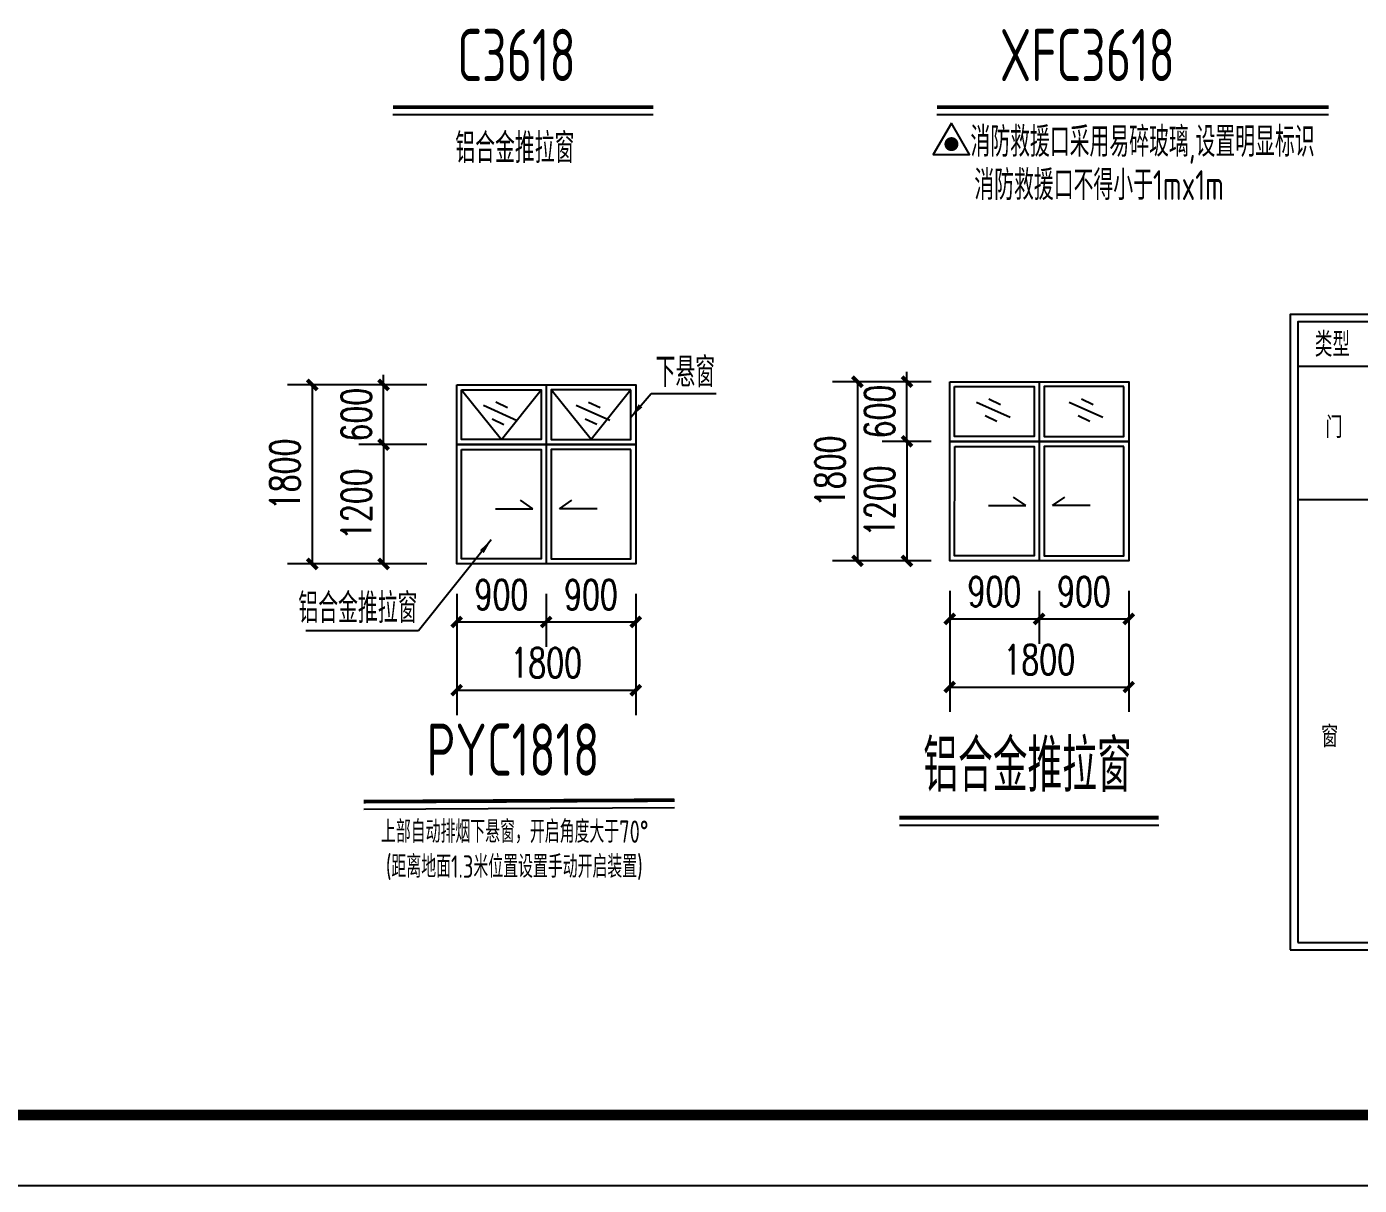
# Model space of a CAD drawing. Extents: x 180850 to 1399066, y 113487 to 334416.
# Drawn here: x 727295 to 754088, y 232984 to 256275 of the extents above; entities that cross this region are included whole.
import ezdxf
from ezdxf.enums import TextEntityAlignment as Align

# ---------------------------------------------------------------- set-up
doc = ezdxf.new("R2010")
doc.units = 0
doc.header["$LTSCALE"] = 1000
for name, color, linetype in [('AXIS', 3, 'Continuous'), ('Gzd', 1, 'Continuous'), ('PUB_TAB', 7, 'Continuous'), ('PUB_TEXT', 7, 'Continuous'), ('PUB_TITLE', 4, 'Continuous'), ('REIN', 1, 'Continuous'), ('TEXT', 7, 'Continuous'), ('THICK', 6, 'Continuous'), ('THIN', 7, 'Continuous')]:
    doc.layers.add(name, color=color, linetype=linetype)
doc.styles.add('_TCH_DIM_T3', font='SIMPLEX', dxfattribs={"width": 0.705882, "bigfont": 'GBCBIG'})
doc.styles.add('_TCH_WDTABLE', font='SIMPLEX', dxfattribs={"bigfont": 'GBCBIG'})
doc.styles.add('C', font='tssdeng.shx', dxfattribs={"height": 3, "bigfont": 'tssdchn.shx'})
doc.styles.add('TSSD_Dimension', font='Tssdeng.shx', dxfattribs={"width": 0.8, "bigfont": 'hztxt.shx'})
doc.styles.add('标准字体', font='tssdeng.shx', dxfattribs={"width": 0.7, "bigfont": 'tssdchn.shx'})
doc.dimstyles.new('TCH-200-1', dxfattribs={"dimtxt": 595, "dimasz": 200, "dimexe": 500, "dimexo": 600, "dimgap": 252.5, "dimtad": 1, "dimdec": 0, "dimzin": 0, "dimdsep": 46, "dimtxsty": '_TCH_DIM_T3', "dimblk": 'ARCHTICK', "dimcen": 0.09, "dimclrd": 3, "dimclre": 3, "dimclrt": 7, "dimazin": 2, "dimtfac": 1, "dimtdec": 0, "dimtix": 1, "dimtmove": 2, "dimatfit": 3, "dimfxl": 1, "dimtolj": 1, "dimtzin": 0, "dimarcsym": 0})
doc.dimstyles.new('TCH-200-2', dxfattribs={"dimtxt": 595, "dimasz": 200, "dimexe": 500, "dimexo": 600, "dimgap": 252.5, "dimtad": 1, "dimdec": 0, "dimlfac": 0.5, "dimzin": 0, "dimdsep": 46, "dimtxsty": '_TCH_DIM_T3', "dimblk": 'ARCHTICK', "dimcen": 0.09, "dimclrd": 124, "dimclre": 124, "dimclrt": 7, "dimazin": 2, "dimtfac": 1, "dimtdec": 0, "dimtix": 1, "dimtmove": 2, "dimatfit": 3, "dimfxl": 1, "dimtolj": 1, "dimtzin": 0, "dimarcsym": 0})

# ---------------------------------------------------------------- blocks, each defined once
blk = doc.blocks.new('_ArchTick')
at = {"color": 0, "linetype": 'ByBlock', "const_width": 0.4}
blk.add_lwpolyline([(-0.5, -0.5), (0.5, 0.5)], dxfattribs=at)
blk = doc.blocks.new('*D450')
at = {"layer": 'AXIS', "color": 124, "linetype": 'ByBlock', "lineweight": -2, "transparency": 16777216}
for p, q in [((735940, 244875), (735940, 243808)), ((737739, 244875), (737739, 243808)), ((735940, 244308), (737739, 244308))]:
    blk.add_line(p, q, dxfattribs=at)
at = {"layer": 'Defpoints', "color": 0, "linetype": 'ByBlock', "transparency": 16777216}
for p in [(735940, 245475), (737739, 245475), (737739, 244308)]:
    blk.add_point(p, dxfattribs=at)
at = {"layer": 'AXIS', "color": 124, "linetype": 'ByBlock', "lineweight": -2, "transparency": 16777216, "xscale": 200, "yscale": 200, "zscale": 200, "rotation": 180}
blk.add_blockref('_ArchTick', (735940, 244308), dxfattribs=at)
at = {"layer": 'AXIS', "color": 124, "linetype": 'ByBlock', "lineweight": -2, "transparency": 16777216, "xscale": 200, "yscale": 200, "zscale": 200}
blk.add_blockref('_ArchTick', (737739, 244308), dxfattribs=at)
at = {"layer": 'AXIS', "color": 7, "linetype": 'ByBlock', "transparency": 16777216, "insert": (736840, 244858), "char_height": 595, "attachment_point": 5, "style": '_TCH_DIM_T3'}
blk.add_mtext('\\A1;900', dxfattribs=at)
blk = doc.blocks.new('*D451')
at = {"layer": 'AXIS', "color": 124, "linetype": 'ByBlock', "lineweight": -2, "transparency": 16777216}
for p, q in [((735940, 244875), (735940, 242438)), ((739540, 244874), (739540, 242438)), ((735940, 242938), (739540, 242938))]:
    blk.add_line(p, q, dxfattribs=at)
at = {"layer": 'Defpoints', "color": 0, "linetype": 'ByBlock', "transparency": 16777216}
for p in [(735940, 245475), (739540, 245474), (739540, 242938)]:
    blk.add_point(p, dxfattribs=at)
at = {"layer": 'AXIS', "color": 124, "linetype": 'ByBlock', "lineweight": -2, "transparency": 16777216, "xscale": 200, "yscale": 200, "zscale": 200, "rotation": 180}
blk.add_blockref('_ArchTick', (735940, 242938), dxfattribs=at)
at = {"layer": 'AXIS', "color": 124, "linetype": 'ByBlock', "lineweight": -2, "transparency": 16777216, "xscale": 200, "yscale": 200, "zscale": 200}
blk.add_blockref('_ArchTick', (739540, 242938), dxfattribs=at)
at = {"layer": 'AXIS', "color": 7, "linetype": 'ByBlock', "transparency": 16777216, "insert": (737740, 243488), "char_height": 595, "attachment_point": 5, "style": '_TCH_DIM_T3'}
blk.add_mtext('\\A1;1800', dxfattribs=at)
blk = doc.blocks.new('*D452')
at = {"layer": 'AXIS', "color": 124, "linetype": 'ByBlock', "lineweight": -2, "transparency": 16777216}
for p, q in [((735340, 247875), (733972, 247875)), ((734472, 247875), (734472, 245475)), ((735340, 245475), (733972, 245475))]:
    blk.add_line(p, q, dxfattribs=at)
at = {"layer": 'Defpoints', "color": 0, "linetype": 'ByBlock', "transparency": 16777216}
for p in [(735940, 247875), (734472, 245475), (735940, 245475)]:
    blk.add_point(p, dxfattribs=at)
at = {"layer": 'AXIS', "color": 124, "linetype": 'ByBlock', "lineweight": -2, "transparency": 16777216, "xscale": 200, "yscale": 200, "zscale": 200}
for p, rotation in [((734472, 247875), 90), ((734472, 245475), 270)]:
    blk.add_blockref('_ArchTick', p, dxfattribs=dict(at, rotation=rotation))
at = {"layer": 'AXIS', "color": 7, "linetype": 'ByBlock', "transparency": 16777216, "insert": (733922, 246675), "char_height": 595, "attachment_point": 5, "rotation": 90, "style": '_TCH_DIM_T3'}
blk.add_mtext('\\A1;1200', dxfattribs=at)
blk = doc.blocks.new('*D453')
at = {"layer": 'AXIS', "color": 124, "linetype": 'ByBlock', "lineweight": -2, "transparency": 16777216}
for p, q in [((737739, 244875), (737739, 243808)), ((739540, 244874), (739540, 243808)), ((737739, 244308), (739540, 244308))]:
    blk.add_line(p, q, dxfattribs=at)
at = {"layer": 'Defpoints', "color": 0, "linetype": 'ByBlock', "transparency": 16777216}
for p in [(737739, 245475), (739540, 245474), (739540, 244308)]:
    blk.add_point(p, dxfattribs=at)
at = {"layer": 'AXIS', "color": 124, "linetype": 'ByBlock', "lineweight": -2, "transparency": 16777216, "xscale": 200, "yscale": 200, "zscale": 200, "rotation": 180}
blk.add_blockref('_ArchTick', (737739, 244308), dxfattribs=at)
at = {"layer": 'AXIS', "color": 124, "linetype": 'ByBlock', "lineweight": -2, "transparency": 16777216, "xscale": 200, "yscale": 200, "zscale": 200}
blk.add_blockref('_ArchTick', (739540, 244308), dxfattribs=at)
at = {"layer": 'AXIS', "color": 7, "linetype": 'ByBlock', "transparency": 16777216, "insert": (738640, 244858), "char_height": 595, "attachment_point": 5, "style": '_TCH_DIM_T3'}
blk.add_mtext('\\A1;900', dxfattribs=at)
blk = doc.blocks.new('*D454')
at = {"layer": 'AXIS', "color": 124, "linetype": 'ByBlock', "lineweight": -2, "transparency": 16777216}
for p, q in [((734472, 249075), (734472, 249275)), ((735340, 249075), (733972, 249075)), ((734472, 247875), (734472, 249075)), ((735340, 247875), (733972, 247875)), ((734472, 247875), (734472, 247675))]:
    blk.add_line(p, q, dxfattribs=at)
at = {"layer": 'Defpoints', "color": 0, "linetype": 'ByBlock', "transparency": 16777216}
for p in [(734472, 249075), (735940, 249075), (735940, 247875)]:
    blk.add_point(p, dxfattribs=at)
at = {"layer": 'AXIS', "color": 124, "linetype": 'ByBlock', "lineweight": -2, "transparency": 16777216, "xscale": 200, "yscale": 200, "zscale": 200}
for p, rotation in [((734472, 249075), 270), ((734472, 247875), 90)]:
    blk.add_blockref('_ArchTick', p, dxfattribs=dict(at, rotation=rotation))
at = {"layer": 'AXIS', "color": 7, "linetype": 'ByBlock', "transparency": 16777216, "insert": (733922, 248475), "char_height": 595, "attachment_point": 5, "rotation": 90, "style": '_TCH_DIM_T3'}
blk.add_mtext('\\A1;600', dxfattribs=at)
blk = doc.blocks.new('*D623')
at = {"layer": 'AXIS', "color": 124, "linetype": 'ByBlock', "lineweight": -2, "transparency": 16777216}
for p, q in [((735340, 249075), (732537, 249075)), ((733037, 249075), (733037, 245475)), ((735340, 245475), (732537, 245475))]:
    blk.add_line(p, q, dxfattribs=at)
at = {"layer": 'Defpoints', "color": 0, "linetype": 'ByBlock', "transparency": 16777216}
for p in [(735940, 249075), (733037, 245475), (735940, 245475)]:
    blk.add_point(p, dxfattribs=at)
at = {"layer": 'AXIS', "color": 124, "linetype": 'ByBlock', "lineweight": -2, "transparency": 16777216, "xscale": 200, "yscale": 200, "zscale": 200}
for p, rotation in [((733037, 249075), 90), ((733037, 245475), 270)]:
    blk.add_blockref('_ArchTick', p, dxfattribs=dict(at, rotation=rotation))
at = {"layer": 'AXIS', "color": 7, "linetype": 'ByBlock', "transparency": 16777216, "insert": (732487, 247275), "char_height": 595, "attachment_point": 5, "rotation": 90, "style": '_TCH_DIM_T3'}
blk.add_mtext('\\A1;1800', dxfattribs=at)
blk = doc.blocks.new('*D455')
at = {"layer": 'AXIS', "color": 124, "linetype": 'ByBlock', "lineweight": -2, "transparency": 16777216}
for p, q in [((745852, 244937), (745852, 243870)), ((747651, 244937), (747651, 243870)), ((745852, 244370), (747651, 244370))]:
    blk.add_line(p, q, dxfattribs=at)
at = {"layer": 'Defpoints', "color": 0, "linetype": 'ByBlock', "transparency": 16777216}
for p in [(745852, 245537), (747651, 245537), (747651, 244370)]:
    blk.add_point(p, dxfattribs=at)
at = {"layer": 'AXIS', "color": 124, "linetype": 'ByBlock', "lineweight": -2, "transparency": 16777216, "xscale": 200, "yscale": 200, "zscale": 200, "rotation": 180}
blk.add_blockref('_ArchTick', (745852, 244370), dxfattribs=at)
at = {"layer": 'AXIS', "color": 124, "linetype": 'ByBlock', "lineweight": -2, "transparency": 16777216, "xscale": 200, "yscale": 200, "zscale": 200}
blk.add_blockref('_ArchTick', (747651, 244370), dxfattribs=at)
at = {"layer": 'AXIS', "color": 7, "linetype": 'ByBlock', "transparency": 16777216, "insert": (746752, 244920), "char_height": 595, "attachment_point": 5, "style": '_TCH_DIM_T3'}
blk.add_mtext('\\A1;900', dxfattribs=at)
blk = doc.blocks.new('*D456')
at = {"layer": 'AXIS', "color": 124, "linetype": 'ByBlock', "lineweight": -2, "transparency": 16777216}
for p, q in [((745852, 244937), (745852, 242500)), ((749452, 244937), (749452, 242500)), ((745852, 243000), (749452, 243000))]:
    blk.add_line(p, q, dxfattribs=at)
at = {"layer": 'Defpoints', "color": 0, "linetype": 'ByBlock', "transparency": 16777216}
for p in [(745852, 245537), (749452, 245537), (749452, 243000)]:
    blk.add_point(p, dxfattribs=at)
at = {"layer": 'AXIS', "color": 124, "linetype": 'ByBlock', "lineweight": -2, "transparency": 16777216, "xscale": 200, "yscale": 200, "zscale": 200, "rotation": 180}
blk.add_blockref('_ArchTick', (745852, 243000), dxfattribs=at)
at = {"layer": 'AXIS', "color": 124, "linetype": 'ByBlock', "lineweight": -2, "transparency": 16777216, "xscale": 200, "yscale": 200, "zscale": 200}
blk.add_blockref('_ArchTick', (749452, 243000), dxfattribs=at)
at = {"layer": 'AXIS', "color": 7, "linetype": 'ByBlock', "transparency": 16777216, "insert": (747652, 243550), "char_height": 595, "attachment_point": 5, "style": '_TCH_DIM_T3'}
blk.add_mtext('\\A1;1800', dxfattribs=at)
blk = doc.blocks.new('*D457')
at = {"layer": 'AXIS', "color": 124, "linetype": 'ByBlock', "lineweight": -2, "transparency": 16777216}
for p, q in [((745478, 247938), (744493, 247938)), ((744993, 247938), (744993, 245537)), ((745478, 245537), (744493, 245537))]:
    blk.add_line(p, q, dxfattribs=at)
at = {"layer": 'Defpoints', "color": 0, "linetype": 'ByBlock', "transparency": 16777216}
for p in [(746078, 247938), (744993, 245537), (746078, 245537)]:
    blk.add_point(p, dxfattribs=at)
at = {"layer": 'AXIS', "color": 124, "linetype": 'ByBlock', "lineweight": -2, "transparency": 16777216, "xscale": 200, "yscale": 200, "zscale": 200}
for p, rotation in [((744993, 247938), 90), ((744993, 245537), 270)]:
    blk.add_blockref('_ArchTick', p, dxfattribs=dict(at, rotation=rotation))
at = {"layer": 'AXIS', "color": 7, "linetype": 'ByBlock', "transparency": 16777216, "insert": (744443, 246737), "char_height": 595, "attachment_point": 5, "rotation": 90, "style": '_TCH_DIM_T3'}
blk.add_mtext('\\A1;1200', dxfattribs=at)
blk = doc.blocks.new('*D458')
at = {"layer": 'AXIS', "color": 124, "linetype": 'ByBlock', "lineweight": -2, "transparency": 16777216}
for p, q in [((747651, 244937), (747651, 243870)), ((749452, 244937), (749452, 243870)), ((747651, 244370), (749452, 244370))]:
    blk.add_line(p, q, dxfattribs=at)
at = {"layer": 'Defpoints', "color": 0, "linetype": 'ByBlock', "transparency": 16777216}
for p in [(747651, 245537), (749452, 245537), (749452, 244370)]:
    blk.add_point(p, dxfattribs=at)
at = {"layer": 'AXIS', "color": 124, "linetype": 'ByBlock', "lineweight": -2, "transparency": 16777216, "xscale": 200, "yscale": 200, "zscale": 200, "rotation": 180}
blk.add_blockref('_ArchTick', (747651, 244370), dxfattribs=at)
at = {"layer": 'AXIS', "color": 124, "linetype": 'ByBlock', "lineweight": -2, "transparency": 16777216, "xscale": 200, "yscale": 200, "zscale": 200}
blk.add_blockref('_ArchTick', (749452, 244370), dxfattribs=at)
at = {"layer": 'AXIS', "color": 7, "linetype": 'ByBlock', "transparency": 16777216, "insert": (748552, 244920), "char_height": 595, "attachment_point": 5, "style": '_TCH_DIM_T3'}
blk.add_mtext('\\A1;900', dxfattribs=at)
blk = doc.blocks.new('*D459')
at = {"layer": 'AXIS', "color": 124, "linetype": 'ByBlock', "lineweight": -2, "transparency": 16777216}
for p, q in [((744993, 249138), (744993, 249338)), ((745478, 249138), (744493, 249138)), ((744993, 247938), (744993, 249138)), ((745478, 247938), (744493, 247938)), ((744993, 247938), (744993, 247738))]:
    blk.add_line(p, q, dxfattribs=at)
at = {"layer": 'Defpoints', "color": 0, "linetype": 'ByBlock', "transparency": 16777216}
for p in [(744993, 249138), (746078, 249138), (746078, 247938)]:
    blk.add_point(p, dxfattribs=at)
at = {"layer": 'AXIS', "color": 124, "linetype": 'ByBlock', "lineweight": -2, "transparency": 16777216, "xscale": 200, "yscale": 200, "zscale": 200}
for p, rotation in [((744993, 249138), 270), ((744993, 247938), 90)]:
    blk.add_blockref('_ArchTick', p, dxfattribs=dict(at, rotation=rotation))
at = {"layer": 'AXIS', "color": 7, "linetype": 'ByBlock', "transparency": 16777216, "insert": (744443, 248538), "char_height": 595, "attachment_point": 5, "rotation": 90, "style": '_TCH_DIM_T3'}
blk.add_mtext('\\A1;600', dxfattribs=at)
blk = doc.blocks.new('*D460')
at = {"layer": 'AXIS', "color": 124, "linetype": 'ByBlock', "lineweight": -2, "transparency": 16777216}
for p, q in [((745478, 249138), (743497, 249138)), ((743997, 249138), (743997, 245537)), ((745478, 245537), (743497, 245537))]:
    blk.add_line(p, q, dxfattribs=at)
at = {"layer": 'Defpoints', "color": 0, "linetype": 'ByBlock', "transparency": 16777216}
for p in [(746078, 249138), (743997, 245537), (746078, 245537)]:
    blk.add_point(p, dxfattribs=at)
at = {"layer": 'AXIS', "color": 124, "linetype": 'ByBlock', "lineweight": -2, "transparency": 16777216, "xscale": 200, "yscale": 200, "zscale": 200}
for p, rotation in [((743997, 249138), 90), ((743997, 245537), 270)]:
    blk.add_blockref('_ArchTick', p, dxfattribs=dict(at, rotation=rotation))
at = {"layer": 'AXIS', "color": 7, "linetype": 'ByBlock', "transparency": 16777216, "insert": (743447, 247337), "char_height": 595, "attachment_point": 5, "rotation": 90, "style": '_TCH_DIM_T3'}
blk.add_mtext('\\A1;1800', dxfattribs=at)

msp = doc.modelspace()

# ---------------------------------------------------------------- linework, layer by layer
at = {"color": 3}
for p, q in [((736039.17, 248975.49), (736839.31, 247974.7)), ((736839.31, 247974.7), (737639.47, 248974.85)), ((737739.82, 249075.42), (737740.08, 247874.87)), ((738640.81, 247974.98), (737840.21, 248974.88)), ((739440.52, 248976), (738640.81, 247974.98))]:
    msp.add_line(p, q, dxfattribs=at)
for p, q in [((747651.82, 249137.67), (747652.08, 247937.12)), ((736476.8, 248666.47), (737153.42, 248361.25)), ((736726.05, 248730.57), (736961.38, 248616.44)), ((738340.93, 248663.38), (739020.55, 248364.9)), ((738589.54, 248729.95), (738825.99, 248618.17)), ((746388.8, 248728.72), (747065.42, 248423.5)), ((746638.05, 248792.82), (746873.38, 248678.69)), ((748252.93, 248725.63), (748932.55, 248427.15)), ((748501.54, 248792.2), (748737.99, 248680.42)), ((736653.65, 248394.77), (736888.98, 248280.64)), ((738520.48, 248393.45), (738756.93, 248281.66)), ((746565.66, 248457.02), (746800.98, 248342.89)), ((748432.48, 248455.7), (748668.93, 248343.92)), ((737740.08, 247874.87), (737739.49, 245474.87)), ((747652.08, 247937.12), (747651.49, 245537.12)), ((747383.75, 246647.78), (747134.12, 246816.73)), ((747919.9, 246647.64), (748169.61, 246816.47)), ((736718.37, 246585.71), (737471.75, 246585.53)), ((737471.75, 246585.53), (737222.12, 246754.48)), ((738007.9, 246585.39), (738257.61, 246754.22)), ((738761.28, 246585.21), (738007.9, 246585.39)), ((746630.37, 246647.96), (747383.75, 246647.78)), ((748673.28, 246647.46), (747919.9, 246647.64))]:
    msp.add_line(p, q)
for points in [[(735939.88, 249075.44), (739539.81, 249075.4), (739539.81, 247875.4), (735939.88, 247875.44)], [(736039.16, 248976.16), (737639.47, 248976.14), (737639.47, 247974.69), (736039.16, 247974.71)], [(739440.53, 248976.67), (737840.22, 248976.17), (737840.66, 247974.73), (739440.97, 247975.23)]]:
    msp.add_lwpolyline(points, close=True, dxfattribs=at)
for points in [[(745851.88, 249137.69), (749451.81, 249137.65), (749451.81, 247937.65), (745851.88, 247937.69)], [(745951.16, 249038.41), (747551.47, 249038.39), (747551.47, 248036.94), (745951.16, 248036.97)], [(749352.53, 249038.92), (747752.22, 249038.43), (747752.66, 248036.98), (749352.97, 248037.48)], [(735939.94, 247875.44), (739539.93, 247875.4), (739539.87, 245474.46), (735939.88, 245474.5)], [(745851.94, 247937.69), (749451.93, 247937.65), (749451.87, 245536.71), (745851.88, 245536.75)], [(745951.98, 247837.47), (747552.12, 247837.15), (747551.57, 245637.15), (745951.44, 245637.47)], [(749352.13, 247836.78), (747752, 247837.1), (747751.45, 245637.1), (749351.59, 245636.78)], [(736039.98, 247775.22), (737640.12, 247774.9), (737639.57, 245574.9), (736039.44, 245575.22)], [(739440.13, 247774.53), (737840, 247774.85), (737839.45, 245574.85), (739439.59, 245574.53)]]:
    msp.add_lwpolyline(points, close=True)
at = {"layer": 'Gzd'}
msp.add_lwpolyline([(745885.29, 254336.01), (745522.26, 253707.23), (746248.32, 253707.23)], close=True, dxfattribs=at)
at = {"layer": 'PUB_TAB', "color": 7, "lineweight": -3}
for points in [[(752700.24, 237717.08), (779268.54, 237717.08), (779268.54, 250490.94), (752700.24, 250490.94)], [(752850.24, 237867.08), (779118.54, 237867.08), (779118.54, 250340.94), (752850.24, 250340.94)]]:
    msp.add_lwpolyline(points, close=True, dxfattribs=at)
for points in [[(752850.24, 249448.44), (779118.54, 249448.44)], [(752850.24, 246770.94), (779118.54, 246770.94)]]:
    msp.add_lwpolyline(points, dxfattribs=at)
at = {"layer": 'PUB_TITLE'}
msp.add_lwpolyline([(675092.51, 232984.16), (793892.51, 232984.16), (793892.51, 316984.16), (675092.51, 316984.16)], close=True, dxfattribs=at)
at = {"layer": 'PUB_TITLE', "const_width": 212.12}
msp.add_lwpolyline([(677912.82, 234398.34), (677912.82, 315569.98), (791892.51, 315569.98), (791892.51, 234398.34)], close=True, dxfattribs=at)
at = {"layer": 'REIN', "const_width": 140.62}
msp.add_lwpolyline([(745816.71, 253914.02, 1), (745957.33, 253914.02, 1)], format="xyb", close=True, dxfattribs=at)
at = {"layer": 'THICK', "linetype": 'ByBlock', "const_width": 75}
for points in [[(734658.78, 254658.94), (739892.51, 254658.94)], [(745593.69, 254658.94), (753470.91, 254658.94)], [(734072.11, 240696.9), (740319.42, 240726.43)], [(744841.81, 240375.28), (750054.76, 240375.28)]]:
    msp.add_lwpolyline(points, dxfattribs=at)
at = {"layer": 'THIN', "linetype": 'ByBlock'}
for points in [[(734658.78, 254508.94), (739892.51, 254508.94)], [(745593.69, 254508.94), (753470.91, 254508.94)], [(734072.11, 240546.9), (740319.42, 240576.43)], [(744841.81, 240225.28), (750054.76, 240225.28)]]:
    msp.add_lwpolyline(points, dxfattribs=at)

# ---------------------------------------------------------------- texts
at = {"layer": 'PUB_TAB', "color": 7, "style": '_TCH_WDTABLE'}
msp.add_text('类型', height=491.915, dxfattribs=at).set_placement((753191.66, 249639.69))
at = {"layer": 'PUB_TAB', "color": 7, "style": 'TSSD_Dimension', "width": 0.8}
for s, p in [('门', (753407.33, 248006.23)), ('窗', (753319.64, 241790.54))]:
    msp.add_text(s, height=430.43, dxfattribs=at).set_placement(p)
at = {"layer": 'PUB_TEXT', "style": '标准字体', "width": 0.7}
for s, p in [('上部自动排烟下悬窗，开启角度大于70%%D', (734419.01, 239868.47, 828.98)), ('(距离地面1.3米位置设置手动开启装置)', (734516.91, 239166.6, 828.98))]:
    msp.add_text(s, height=450, dxfattribs=at).set_placement(p)
at = {"layer": 'TEXT', "linetype": 'ByBlock', "style": '标准字体', "width": 0.7}
for s, p in [('C3618', (735949, 254863.96)), ('XFC3618', (746858.45, 254863.96)), ('PYC1818', (735336.88, 240901.92)), ('铝合金推拉窗', (745321.23, 240580.3))]:
    msp.add_text(s, height=1050, dxfattribs=at).set_placement(p, align=Align.BOTTOM_LEFT)
at = {"layer": 'TEXT', "style": '标准字体', "width": 0.7}
for s, p in [('消防救援口采用易碎玻璃,设置明显标识', (746269.01, 253659.9, -216.97)), ('消防救援口不得小于1mx1m', (746347.35, 252791.06, -216.97))]:
    msp.add_text(s, height=600, dxfattribs=at).set_placement(p)
msp.add_text('铝合金推拉窗', height=600, dxfattribs=at).set_placement((735913.42, 253354.48), align=Align.BOTTOM_LEFT)
at = {"layer": 'TEXT', "style": 'C', "width": 0.7}
msp.add_text('下悬窗', height=600, rotation=0.024517, dxfattribs=at).set_placement((739939.29, 249329.1, 263.04), align=Align.MIDDLE_LEFT)
msp.add_text('铝合金推拉窗', height=600, dxfattribs=at).set_placement((732757.6, 244586.12, 263.04), align=Align.MIDDLE_LEFT)

# ---------------------------------------------------------------- dimensions: what is measured, and where the dimension line sits
at = {"layer": 'AXIS', "linetype": 'ByBlock'}
for base, p1, p2, angle, picture, middle in [((733036.81, 245474.5), (735939.88, 249075.44), (735939.88, 245474.5), 90, '*D623', (732486.81, 247274.97)), ((734471.94, 249075.44), (735939.88, 247875.44), (735939.87, 249075.44), 270, '*D454', (733921.94, 248475.44)), ((743996.69, 245536.75), (746078.46, 249137.69), (746078.46, 245536.75), 90, '*D460', (743446.69, 247337.22)), ((744993.33, 249137.69), (746078.46, 247937.69), (746078.45, 249137.69), 270, '*D459', (744443.33, 248537.69)), ((734471.94, 245474.5), (735939.88, 247875.44), (735939.88, 245474.5), 90, '*D452', (733921.94, 246674.97)), ((744993.33, 245536.75), (746078.46, 247937.69), (746078.46, 245536.75), 90, '*D457', (744443.33, 246737.22))]:
    dim = msp.add_linear_dim(base=base, p1=p1, p2=p2, angle=angle, dimstyle='TCH-200-2', dxfattribs=at)
    dim.commit()
    dim.dimension.update_dxf_attribs({"geometry": picture, "text_midpoint": middle})
for base, p1, p2, picture, middle in [((737739.49, 244308.1), (735939.88, 245474.5), (737739.49, 245474.87), '*D450', (736839.68, 244858.1)), ((739539.87, 242937.99), (735939.88, 245474.5), (739539.87, 245474.46), '*D451', (737739.87, 243487.99)), ((739539.87, 244308.1), (737739.49, 245474.87), (739539.87, 245474.46), '*D453', (738639.68, 244858.1)), ((747651.49, 244370.35), (745851.88, 245536.75), (747651.49, 245537.12), '*D455', (746751.68, 244920.35)), ((749451.87, 243000.24), (745851.88, 245536.75), (749451.87, 245536.71), '*D456', (747651.87, 243550.24)), ((749451.87, 244370.35), (747651.49, 245537.12), (749451.87, 245536.71), '*D458', (748551.68, 244920.35))]:
    dim = msp.add_linear_dim(base=base, p1=p1, p2=p2, dimstyle='TCH-200-2', dxfattribs=at)
    dim.commit()
    dim.dimension.update_dxf_attribs({"geometry": picture, "text_midpoint": middle})

# ---------------------------------------------------------------- leaders
at = {"layer": 'AXIS'}
for points in [[(739440.77, 248426.47), (739850.26, 248903.72), (741155.58, 248904.28)], [(736633.98, 245956.36), (735169.75, 244128.99), (732906.21, 244128.99)]]:
    msp.add_leader(points, dimstyle='TCH-200-1', override={"dimasz": 300}, dxfattribs=at)

doc.saveas('drawing.dxf')
